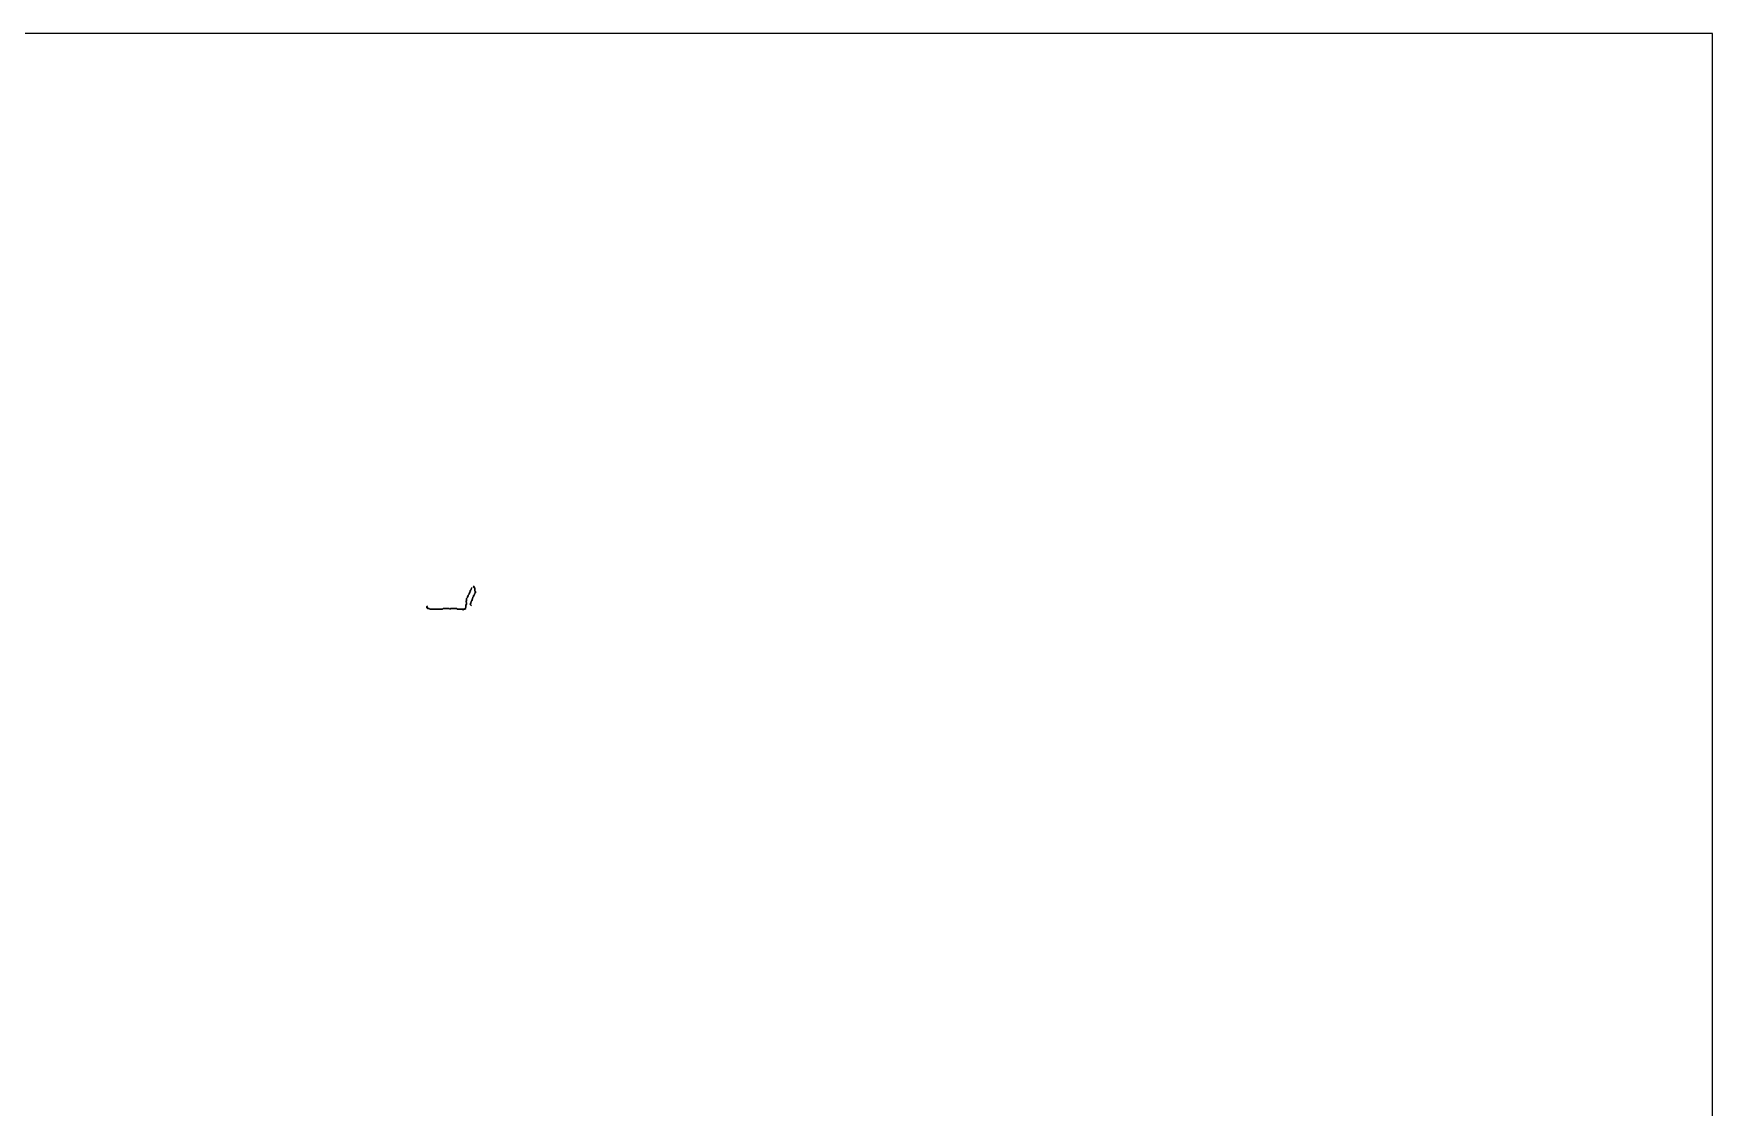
# Model space of a CAD drawing. Header units: metres. Extents: x 0 to 600, y 0 to 400.
# Drawn here: x 300 to 600, y 208.2 to 400 of the extents above; entities that cross this region are included whole.
import ezdxf

# ---------------------------------------------------------------- set-up
doc = ezdxf.new("R2010")
doc.units = ezdxf.units.M

msp = doc.modelspace()

# ---------------------------------------------------------------- linework, layer by layer
for points in [[(0, 0), (600, 0), (600, 400), (0, 400), (0, 0)], [(378.27, 301.04), (378.27, 300.89), (378.12, 300.74), (378.12, 300.6), (377.98, 300.45), (377.98, 300.3), (377.98, 300.15), (377.83, 300), (377.83, 299.85), (377.68, 299.7), (377.68, 299.55), (377.53, 299.4), (377.53, 299.26), (377.38, 299.11), (377.38, 298.96), (377.38, 298.81), (377.38, 298.66), (377.23, 298.51), (377.38, 298.36), (377.38, 298.21), (377.38, 298.07), (377.23, 297.92), (377.23, 297.77), (377.23, 297.62), (377.23, 297.47), (377.08, 297.32), (376.93, 297.17), (376.79, 297.17), (376.64, 297.17), (376.49, 297.17), (376.34, 297.17), (376.19, 297.17), (376.04, 297.17), (375.89, 297.17), (375.74, 297.17), (375.6, 297.32), (375.45, 297.32), (375.3, 297.32), (375.15, 297.32), (375, 297.32), (374.85, 297.32), (374.7, 297.32), (374.55, 297.32), (374.4, 297.17), (374.26, 297.32), (374.11, 297.32), (373.96, 297.32), (373.81, 297.32), (373.66, 297.32), (373.51, 297.32), (373.36, 297.32), (373.21, 297.32), (373.07, 297.17), (372.92, 297.17), (372.77, 297.17), (372.62, 297.17), (372.47, 297.17), (372.32, 297.17), (372.17, 297.17), (372.02, 297.17), (371.88, 297.17), (371.73, 297.17), (371.58, 297.17), (371.43, 297.17), (371.28, 297.17), (371.13, 297.17), (370.98, 297.17), (370.83, 297.17), (370.68, 297.32), (370.54, 297.32), (370.39, 297.47), (370.24, 297.62), (370.39, 297.77), (370.24, 297.62), (370.24, 297.47), (370.39, 297.32), (370.54, 297.32), (370.68, 297.32), (370.83, 297.17), (370.98, 297.17), (371.13, 297.17), (371.28, 297.17), (371.43, 297.17), (371.58, 297.17), (371.73, 297.17), (371.88, 297.17), (372.02, 297.17), (372.17, 297.17), (372.32, 297.17), (372.47, 297.17), (372.62, 297.17), (372.77, 297.17), (372.92, 297.17), (373.07, 297.17), (373.21, 297.32), (373.36, 297.32), (373.51, 297.32), (373.66, 297.32), (373.81, 297.32), (373.96, 297.32), (374.11, 297.32), (374.26, 297.32), (374.4, 297.17), (374.55, 297.32), (374.7, 297.32), (374.85, 297.32), (375, 297.32), (375.15, 297.32), (375.3, 297.32), (375.45, 297.32), (375.6, 297.32), (375.74, 297.17), (375.89, 297.17), (376.04, 297.17), (376.19, 297.17), (376.34, 297.17), (376.49, 297.17), (376.64, 297.17), (376.79, 297.02), (376.93, 297.17), (377.08, 297.17), (377.23, 297.32), (377.23, 297.47), (377.23, 297.62), (377.23, 297.77), (377.23, 297.92), (377.38, 298.07), (377.38, 298.21), (377.38, 298.36), (377.23, 298.51), (377.38, 298.66), (377.38, 298.81), (377.38, 298.96), (377.38, 299.11), (377.53, 299.26), (377.53, 299.4), (377.68, 299.55), (377.68, 299.7), (377.83, 299.85), (377.83, 300), (377.98, 300.15), (377.98, 300.3), (378.12, 300.45), (378.12, 300.6), (378.27, 300.74), (378.27, 300.89)], [(378.72, 301.34), (378.57, 301.19), (378.72, 301.04), (378.87, 300.89), (378.87, 300.74), (378.87, 300.6), (378.87, 300.45), (378.87, 300.3), (378.87, 300.15), (378.87, 300), (378.72, 299.85), (378.72, 299.7), (378.57, 299.55), (378.57, 299.4), (378.42, 299.26), (378.42, 299.11), (378.42, 298.96), (378.27, 298.81), (378.27, 298.66), (378.12, 298.51), (378.12, 298.36), (378.12, 298.21), (377.98, 298.07), (378.12, 297.92), (378.27, 297.77), (378.12, 297.92), (378.12, 298.07), (378.12, 298.21), (378.12, 298.36), (378.27, 298.51), (378.27, 298.66), (378.42, 298.81), (378.42, 298.96), (378.42, 299.11), (378.57, 299.26), (378.57, 299.4), (378.72, 299.55), (378.72, 299.7), (378.87, 299.85), (378.87, 300), (379.02, 300.15), (379.02, 300.3), (378.87, 300.45), (378.87, 300.6), (378.87, 300.74), (378.87, 300.89), (378.87, 301.04), (378.72, 301.19)]]:
    msp.add_lwpolyline(points)

doc.saveas('drawing.dxf')
